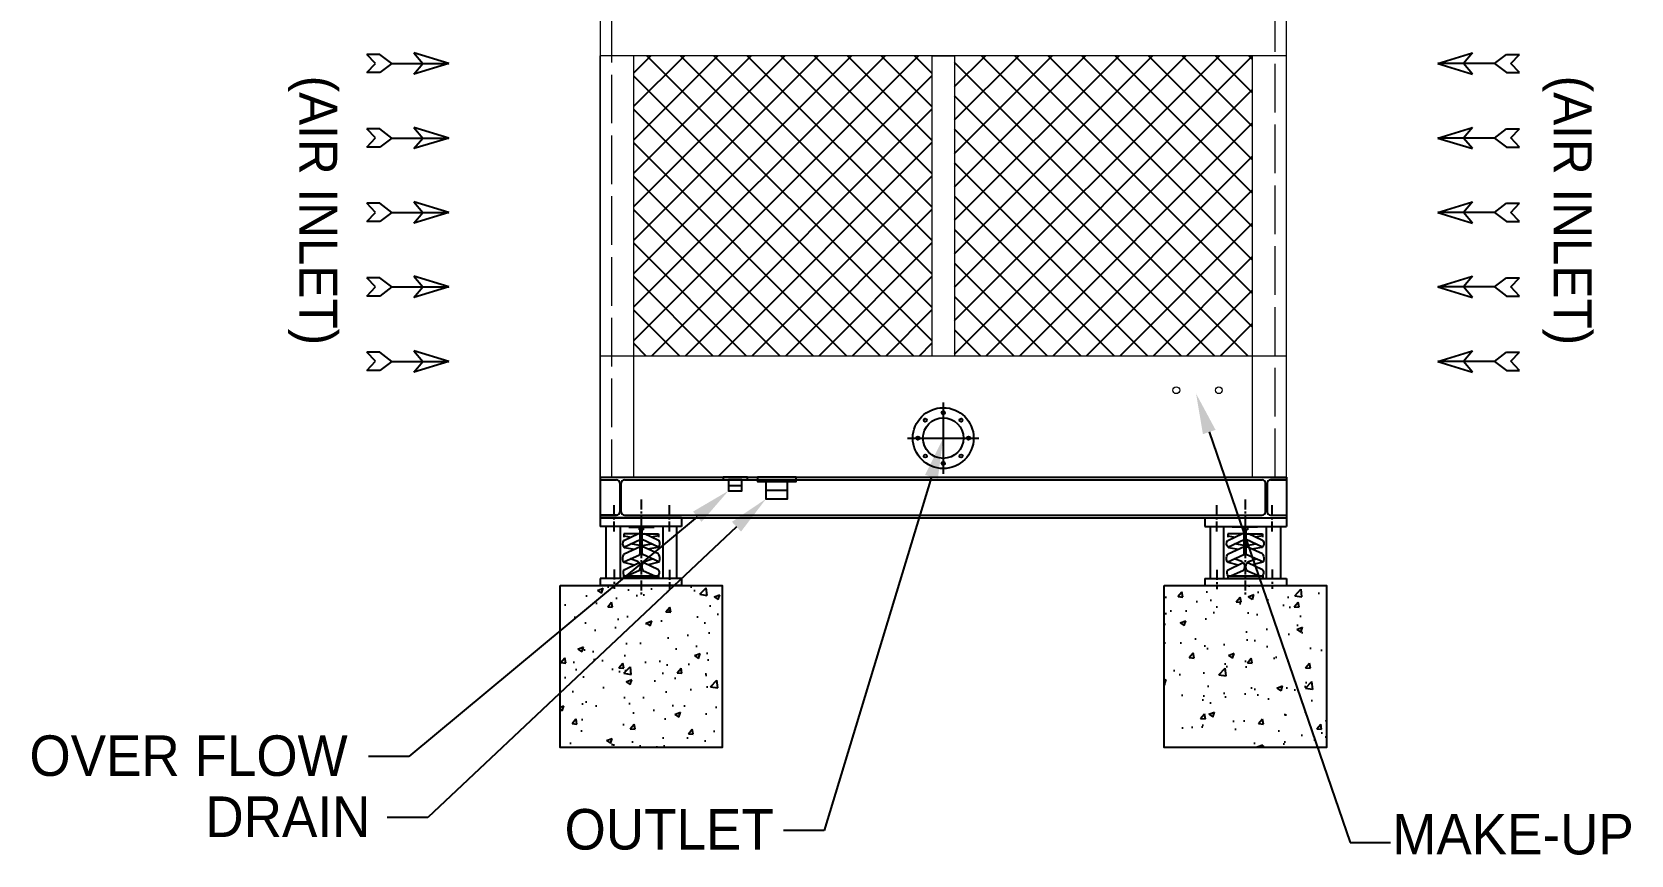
# Model space of a CAD drawing. Header units: millimetres. Extents: x 123490 to 162203, y 41590 to 62385.
# Drawn here: x 145946 to 151863, y 46068 to 49114 of the extents above; entities that cross this region are included whole.
import ezdxf
from ezdxf import colors
from ezdxf.entities.mleader import LeaderData, LeaderLine
from ezdxf.enums import TextEntityAlignment as Align
from ezdxf.math import Vec2, Vec3

# ---------------------------------------------------------------- set-up
doc = ezdxf.new("R2010")
doc.units = ezdxf.units.MM
doc.header["$LTSCALE"] = 30
doc.header["$MEASUREMENT"] = 0
doc.linetypes.add('CENTER', pattern=[2, 1.25, -0.25, 0.25, -0.25])
doc.linetypes.add('DASHED', pattern=[15, 12, -3])
doc.layers.get('0').update_dxf_attribs({"linetype": 'CONTINUOUS'})
for name, color, linetype in [('4', 2, 'CONTINUOUS'), ('center', 1, 'CENTER'), ('L1_', 7, 'CONTINUOUS'), ('냉각탑_dim', 1, 'CONTINUOUS'), ('냉각탑_text', 3, 'CONTINUOUS'), ('냉각탑_기초', 23, 'CONTINUOUS'), ('냉각탑_찬넬방진', 1, 'CONTINUOUS')]:
    doc.layers.add(name, color=color, linetype=linetype)
doc.styles.get("Standard").update_dxf_attribs({"font": ''})
doc.styles.add('돋움', font='')
doc.styles.get('Standard').set_extended_font_data('Dotum')
doc.styles.get('돋움').set_extended_font_data('Dotum')

# ---------------------------------------------------------------- blocks, each defined once
blk = doc.blocks.new('화살표 IN OUT')
at = {"layer": '냉각탑_dim'}
for p, q in [((-322.7, 43), (-383.9, 43)), ((-343.1, 0.5), (-383.9, 43)), ((-383.9, -43), (-343.1, 0.5)), ((-266.4, 0), (-322.7, 43)), ((-266.4, 0), (-322.7, -43)), ((-266.4, 0), (0, 0)), ((-163.5, 50), (-121.5, 0)), ((0, 0), (-163.5, 50)), ((-163.5, -50), (-121.5, 0)), ((0, 0), (-163.5, -50)), ((-322.7, -43), (-383.9, -43))]:
    blk.add_line(p, q, dxfattribs=at)
blk = doc.blocks.new('fsadvwefvwefv')
at = {"layer": '4', "color": 3, "linetype": 'CENTER'}
blk.add_line((147940.1, 26677.4), (147940.1, 26324.4), dxfattribs=at)
at = {"layer": 'L1_', "color": 1, "linetype": 'CENTER'}
for p, q in [((147840.9, 26558.3), (147840.9, 26657)), ((148045.2, 26558.3), (148045.2, 26657)), ((147840.9, 26417.8), (147840.9, 26345.8)), ((148045.2, 26416.6), (148045.2, 26344.6))]:
    blk.add_line(p, q, dxfattribs=at)
at = {"layer": 'L1_', "color": 2, "linetype": 'Continuous'}
for p, q in [((147788, 26609.2), (147788, 26576.9)), ((148089.4, 26609.2), (147788, 26609.2)), ((148089.4, 26576.9), (147788, 26576.9)), ((147862.9, 26576.9), (147810.1, 26576.9)), ((147810.1, 26576.9), (147810.1, 26384.7)), ((147862.9, 26576.9), (147862.9, 26384.7)), ((147894.9, 26576.9), (147894.9, 26574.6)), ((147894.9, 26574.6), (147988.3, 26574.6)), ((147932.6, 26574.6), (147932.6, 26564.7)), ((147947.7, 26574.6), (147947.7, 26564.7)), ((147988.3, 26576.9), (147988.3, 26574.6)), ((148070.8, 26576.9), (148020.9, 26576.9)), ((148020.9, 26576.9), (148020.9, 26384.1)), ((148070.8, 26576.9), (148070.8, 26384.1)), ((148089.4, 26609.2), (148089.4, 26576.9)), ((147876, 26549.6), (147876, 26538)), ((147936.4, 26549.6), (147876, 26549.6)), ((147876, 26542.8), (147903.1, 26538.1)), ((147876.3, 26501.1), (147936.4, 26528.9)), ((147876.5, 26525.8), (147928, 26549.6)), ((147936.3, 26506.3), (147900.9, 26512.5)), ((147932.6, 26564.7), (147947.7, 26564.7)), ((147934.6, 26549.6), (147936.4, 26549.6)), ((147936.4, 26476), (147936.4, 26564.7)), ((147943.9, 26476.3), (147943.9, 26564.7)), ((148004.6, 26501.1), (147943.9, 26529.1)), ((147943.9, 26506.2), (147979.4, 26512.4)), ((147944.5, 26549.6), (148004.9, 26549.6)), ((148004.4, 26525.8), (147952.8, 26549.6)), ((148004.9, 26542.8), (147977.8, 26538.1)), ((148004.9, 26549.6), (148004.9, 26538)), ((147810.1, 26485.7), (147810.1, 26384.7)), ((147862.9, 26485.7), (147862.9, 26384.7)), ((147875.7, 26445.7), (147934.3, 26472.7)), ((147876.8, 26475.3), (147936.4, 26502.7)), ((147879, 26499.3), (147915.4, 26493)), ((147927.8, 26447.6), (147899.7, 26456.8)), ((147943.9, 26476.2), (147936.4, 26476.2)), ((148004, 26475.3), (147943.9, 26503)), ((148005.2, 26445.7), (147946, 26473)), ((147953.1, 26447.6), (147981.2, 26456.8)), ((148001.9, 26499.3), (147965.5, 26493)), ((148020.9, 26485.7), (148020.9, 26384.7)), ((148070.8, 26485.7), (148070.8, 26384.7)), ((147875.4, 26396.3), (147875.4, 26384.7)), ((148003.2, 26392.8), (147875.4, 26392.8)), ((147875.5, 26445.5), (147914.6, 26434.6)), ((147876, 26392.8), (148004.3, 26392.8)), ((147876.9, 26417.2), (147930.7, 26442)), ((147877.7, 26392.8), (148004.9, 26392.8)), ((148004.9, 26392.8), (147879.5, 26392.8)), ((147933.9, 26414.5), (147886.9, 26392.8)), ((147947, 26414.5), (147993.9, 26392.8)), ((148004, 26417.2), (147950.1, 26442)), ((148005.4, 26445.5), (147966.3, 26434.6)), ((148004.9, 26395.3), (148004.9, 26384.7)), ((148089.4, 26384.7), (147788, 26384.7)), ((147788, 26384.7), (147788, 26359.2)), ((148089.4, 26359.2), (147788, 26359.2)), ((148089.4, 26384.7), (148089.4, 26359.2))]:
    blk.add_line(p, q, dxfattribs=at)
for centre, radius, start, end in [((147889.6, 26513.6), 18.3, 142.45543, 226.94665), ((147878, 26522.5), 3.63, 114.73951, 142.45543), ((147991.3, 26513.6), 18.3, 313.05335, 37.54457), ((148002.9, 26522.5), 3.63, 37.54457, 65.26049), ((147902.6, 26458.4), 31.4, 150.84062, 199.72602), ((147878.4, 26472), 3.63, 114.73953, 150.84062), ((147879.6, 26502.9), 3.63, 226.94665, 260.13418), ((147932.7, 26476), 3.63, 294.7395, 0), ((147947.6, 26476.3), 3.63, 180, 245.2605), ((148001.3, 26502.9), 3.63, 279.86582, 313.05335), ((148002.5, 26472), 3.63, 29.15939, 65.26047), ((147978.2, 26458.4), 31.4, 340.274, 29.15939), ((147894.4, 26406.2), 21.4, 154.25642, 218.82195), ((147876.5, 26449), 3.63, 199.72602, 254.38905), ((147878.4, 26413.9), 3.63, 114.73955, 154.25642), ((147926.7, 26444.1), 3.63, 294.73955, 71.89175), ((147932.3, 26438.7), 3.63, 22.26307, 114.73955), ((147908.5, 26429), 29.3, 330.13713, 22.26307), ((147972.3, 26429), 29.3, 157.73693, 209.86287), ((147948.6, 26438.7), 3.63, 65.26045, 157.73693), ((147954.2, 26444.1), 3.63, 108.10826, 245.26045), ((147986.5, 26406.2), 21.4, 321.17805, 25.74358), ((148002.5, 26413.9), 3.63, 25.74358, 65.26045), ((148004.4, 26449), 3.63, 285.61097, 340.274)]:
    blk.add_arc(centre, radius, start, end, dxfattribs=at)
at = {"layer": '냉각탑_기초', "ltscale": 30}
blk.add_line((147980, 26355.5), (147980, 26355.5), dxfattribs=at)
blk = doc.blocks.new('A$C05CA400C')
at = {"layer": '냉각탑_기초', "ltscale": 30}
h = blk.add_hatch(dxfattribs=at)
h.set_pattern_fill('AR-CONC', color=256, scale=30, style=0)
h.set_pattern_definition([(50, (-16569.06, -4991.66), (215.178, -18.8256), [22.5, -247.5]), (355, (-16569.06, -4991.66), (-41.6254, 225.6576), [18, -198]), (100.4514, (-16551.13, -4993.23), (173.5528, 206.8319), [19.122, -210.3426]), (46.1842, (-16569.06, -4931.66), (320.1723, -49.6557), [33.75, -371.25]), (96.6356, (-16542.38, -4935.8), (280.399, 292.2354), [28.683, -315.514]), (351.1842, (-16569.06, -4931.66), (280.3986, 292.2356), [27, -297]), (21, (-16539.06, -4946.66), (179.0721, -120.7857), [22.5, -247.5]), (326, (-16539.06, -4946.66), (72.9946, 217.545), [18, -198]), (71.4514, (-16524.13, -4956.72), (252.0668, 96.7591), [19.122, -210.3426]), (37.5, (-16569.06, -4991.66), (3.64796, 99.86816), [0, -195.6, 0, -201, 0, -198.75]), (7.5, (-16569.06, -4991.66), (78.92086, 118.3235), [0, -114.6, 0, -191.1, 0, -75.75]), (327.5, (-16635.96, -4991.66), (160.14673, -6.76646), [0, -75, 0, -234, 0, -310.5]), (317.5, (-16665.96, -4991.66), (174.9559, 30.0315), [0, -97.5, 0, -155.4, 0, -220.5])])
h.paths.add_polyline_path([(0, 600), (600, 600), (600, 0), (0, 0)])
blk.add_lwpolyline([(0, 600), (600, 600), (600, 0), (0, 0)], close=True, dxfattribs=at)

msp = doc.modelspace()

# ---------------------------------------------------------------- hatches: boundary and pattern name
at = {"ltscale": 500}
h = msp.add_hatch(dxfattribs=at)
h.set_pattern_fill('ANSI37', color=256, scale=700)
h.set_pattern_definition([(45, (-46605.445, 40665.58), (-61.871843, 61.871843), []), (135, (-46605.445, 40665.58), (-61.871843, -61.871843), [])])
h.paths.add_polyline_path([(148173, 49025.7), (148173, 48470.7), (148173, 47915.7), (149276, 47915.7), (149276, 49025.7)])
h.paths.add_polyline_path([(150463, 47915.7), (150463, 49025.7), (149360, 49025.7), (149360, 47915.7)])

# ---------------------------------------------------------------- linework, layer by layer
at = {"lineweight": 18, "ltscale": 500}
for p, q in [((148048, 51205.7), (148048, 47465.7)), ((150588, 47465.7), (150588, 51205.7)), ((150588, 49025.7), (148048, 49025.7)), ((148048, 47465.7), (148048, 49025.7)), ((148173, 47465.7), (148173, 49025.7)), ((149276, 49025.7), (149360, 49025.7)), ((149276, 49025.7), (149276, 47915.7)), ((149360, 49025.7), (149360, 47915.7)), ((150463, 47465.7), (150463, 49025.7)), ((148048, 47915.7), (149276, 47915.7)), ((149276, 47915.7), (149360, 47915.7)), ((149360, 47915.7), (150588, 47915.7)), ((148048, 47465.7), (150588, 47465.7))]:
    msp.add_line(p, q, dxfattribs=at)
at = {"color": 5, "linetype": 'DASHED', "lineweight": 9, "ltscale": 0.5}
for p, q in [((148090, 51205.7), (148090, 47465.7)), ((150546, 47465.7), (150546, 51205.7))]:
    msp.add_line(p, q, dxfattribs=at)
at = {"color": 3}
for p, q in [((148523.4, 47435.7), (148573.4, 47435.7)), ((148662.2, 47417.7), (148742.2, 47417.7))]:
    msp.add_line(p, q, dxfattribs=at)
for points in [[(148503.4, 47465.7), (148503.4, 47455.7), (148593.4, 47455.7), (148593.4, 47465.7)], [(148523.4, 47455.7), (148523.4, 47415.7), (148573.4, 47415.7), (148573.4, 47455.7)], [(148630.2, 47465.7), (148630.2, 47449.7), (148774.2, 47449.7), (148774.2, 47465.7)], [(148662.2, 47449.7), (148662.2, 47385.7), (148742.2, 47385.7), (148742.2, 47449.7)]]:
    msp.add_lwpolyline(points, close=True, dxfattribs=at)
at = {"lineweight": 18, "ltscale": 500}
for centre in [(150180.5, 47787.7), (150338, 47787.7)]:
    msp.add_circle(centre, 12.5, dxfattribs=at)
at = {"color": 3}
for centre, radius in [((149318, 47610.7), 112.5), ((149318, 47704.5), 6), ((149318, 47610.7), 75), ((149251.7, 47677), 6), ((149384.3, 47677), 6), ((149224.3, 47610.7), 6), ((149411.8, 47610.7), 6), ((149251.7, 47544.4), 6), ((149318, 47517), 6), ((149384.3, 47544.4), 6)]:
    msp.add_circle(centre, radius, dxfattribs=at)
at = {"layer": 'center', "linetype": 'CENTER', "ltscale": 50}
for p, q in [((149318, 47742.7), (149318, 47478.7)), ((149186, 47610.7), (149450, 47610.7))]:
    msp.add_line(p, q, dxfattribs=at)
at = {"layer": '냉각탑_찬넬방진', "ltscale": 500}
for p, q in [((148048, 47465.7), (148048, 47315.7)), ((148048, 47465.7), (150588, 47465.7)), ((148048, 47456), (148108.9, 47456)), ((148048, 47456), (148108.9, 47456)), ((148048, 47456), (148108.9, 47456)), ((148138.9, 47456), (150498.5, 47456)), ((150528.5, 47456), (150588, 47456)), ((150528.5, 47456), (150588, 47456)), ((150528.5, 47456), (150588, 47456)), ((148048, 47325.5), (148108.9, 47325.5)), ((148048, 47325.5), (148108.9, 47325.5)), ((148048, 47315.7), (150588, 47315.7)), ((148138.9, 47325.5), (150498.5, 47325.5)), ((150528.5, 47325.5), (150588, 47325.5)), ((150528.5, 47325.5), (150588, 47325.5)), ((150528.5, 47325.5), (150588, 47325.5))]:
    msp.add_line(p, q, dxfattribs=at)
at = {"layer": '냉각탑_찬넬방진'}
for p, q in [((148049.4, 47456), (148109.4, 47456)), ((150588, 47456), (150528.5, 47456)), ((150588, 47465.7), (150588, 47315.7)), ((148120.9, 47444), (148120.9, 47337.5)), ((148126.9, 47337.5), (148126.9, 47444)), ((150510.5, 47337.5), (150510.5, 47444)), ((150516.5, 47444), (150516.5, 47337.5)), ((148108.9, 47325.5), (148048.9, 47325.5)), ((150528.5, 47325.5), (150588, 47325.5))]:
    msp.add_line(p, q, dxfattribs=at)
for centre, start, end in [((148108.9, 47444), 0, 90), ((148138.9, 47444), 90, 180), ((150498.5, 47444), 0, 90), ((150528.5, 47444), 90, 180), ((148108.9, 47337.5), 270, 0), ((148138.9, 47337.5), 180, 270), ((150498.5, 47337.5), 270, 0), ((150528.5, 47337.5), 180, 270)]:
    msp.add_arc(centre, 12, start, end, dxfattribs=at)

# ---------------------------------------------------------------- block references
msp.add_blockref('fsadvwefvwefv', (260, 20706.5))
at = {"xscale": -1}
msp.add_blockref('fsadvwefvwefv', (298376, 20706.5), dxfattribs=at)
at = {"ltscale": 500}
for p in [(147900.1, 46465.7), (150135.9, 46465.7)]:
    msp.add_blockref('A$C05CA400C', p, dxfattribs=at)
at = {"layer": '냉각탑_dim'}
for p, xscale, yscale, zscale in [((147488, 48997), 0.7875000000021828, 0.7875000000021828, 0.7875000000021828), ((151148, 48997), -0.7875000000021828, 0.7874999999985448, 0.7875), ((147488, 48721.3), 0.7875000000021828, 0.7875000000021828, 0.7875000000021828), ((151148, 48721.3), -0.7875000000021828, 0.7874999999985448, 0.7875), ((147488, 48445.7), 0.7875000000021828, 0.7875000000021828, 0.7875000000021828), ((151148, 48445.7), -0.7875000000021828, 0.7874999999985448, 0.7875), ((147488, 48170.1), 0.7875000000021828, 0.7875000000021828, 0.7875000000021828), ((151148, 48170.1), -0.7875000000021828, 0.7874999999985448, 0.7875), ((147488, 47894.5), 0.7875000000021828, 0.7875000000021828, 0.7875000000021828), ((151148, 47894.5), -0.7875000000021828, 0.7874999999985448, 0.7875)]:
    msp.add_blockref('화살표 IN OUT', p, dxfattribs=dict(at, xscale=xscale, yscale=yscale, zscale=zscale))

# ---------------------------------------------------------------- texts
at = {"layer": '냉각탑_text', "style": '돋움'}
for p in [(147005.7, 48453.3), (151647.4, 48453.3)]:
    msp.add_text('(AIR INLET)', height=140, rotation=270, dxfattribs=at).set_placement(p, align=Align.MIDDLE_CENTER)
for s, p in [('OVER FLOW', (145936.8, 46435.5)), ('DRAIN', (146587.8, 46209.5)), ('MAKE-UP', (150979.4, 46144.9))]:
    msp.add_text(s, height=150, dxfattribs=at).set_placement(p, align=Align.MIDDLE_LEFT)
msp.add_text('OUTLET', height=150, dxfattribs=at).set_placement((148690.9, 46163), align=Align.MIDDLE_RIGHT)

# ---------------------------------------------------------------- leaders
at = {"layer": '냉각탑_dim'}
ml = msp.add_multileader_mtext('Standard', dxfattribs=at)
ml.set_content('')
ml.set_leader_properties(color=256)
ml.build(insert=Vec2(0, 0))
ml.multileader.update_dxf_attribs({"text_right_attachment_type": 6, "dogleg_length": 5, "arrow_head_size": 150, "scale": 30})
ctx = ml.context
ctx.base_point, ctx.scale, ctx.char_height, ctx.arrow_head_size, ctx.landing_gap_size, ctx.plane_origin = Vec3(150973.6, 46113.8), 30, 5.4, 150, 2.7, Vec3(150162.5, 47580.5)
ctx.right_attachment = 6
notes = []
notes.append((ctx, [(0, (1, 1, 0), (150823.6, 46113.8), (1, 0), 150, [(0, [(150253.7, 47775.2)], 0, [])])]))
ctx.mtext, ml.multileader.dxf.content_type = None, 0
ml = msp.add_multileader_mtext('Standard', dxfattribs=at)
ml.set_content('')
ml.set_leader_properties(color=256)
ml.build(insert=Vec2(0, 0))
ml.multileader.update_dxf_attribs({"text_right_attachment_type": 6, "dogleg_length": 5, "arrow_head_size": 150, "scale": 30})
ctx = ml.context
ctx.base_point, ctx.scale, ctx.char_height, ctx.arrow_head_size, ctx.landing_gap_size, ctx.plane_origin = Vec3(148727.2, 46158.3), 30, 5.4, 150, 2.7, Vec3(149407, 47622.8)
ctx.right_attachment = 6
notes.append((ctx, [(0, (1, 1, 0), (148877.2, 46158.3), (-1, 0), 150, [(0, [(149318, 47610.7)], 0, [])])]))
ctx.mtext, ml.multileader.dxf.content_type = None, 0
ml = msp.add_multileader_mtext('Standard', dxfattribs=at)
ml.set_content('')
ml.set_leader_properties(color=256)
ml.build(insert=Vec2(0, 0))
ml.multileader.update_dxf_attribs({"text_right_attachment_type": 6, "dogleg_length": 5, "arrow_head_size": 150, "scale": 30})
ctx = ml.context
ctx.base_point, ctx.scale, ctx.char_height, ctx.arrow_head_size, ctx.landing_gap_size, ctx.plane_origin = Vec3(147191, 46432.2), 30, 5.4, 150, 2.7, Vec3(147119.6, 46825.8)
ctx.right_attachment, ctx.text_align_type = 6, 2
notes.append((ctx, [(0, (1, 1, 0), (147341, 46432.2), (-1, 0), 150, [(0, [(148523.4, 47415.7)], 0, [])])]))
ctx.mtext, ml.multileader.dxf.content_type = None, 0
ml = msp.add_multileader_mtext('Standard', dxfattribs=at)
ml.set_content('')
ml.set_leader_properties(color=256)
ml.build(insert=Vec2(0, 0))
ml.multileader.update_dxf_attribs({"text_right_attachment_type": 6, "dogleg_length": 5, "arrow_head_size": 150, "scale": 30})
ctx = ml.context
ctx.base_point, ctx.scale, ctx.char_height, ctx.arrow_head_size, ctx.landing_gap_size, ctx.plane_origin = Vec3(147260.6, 46206.2), 30, 5.4, 150, 2.7, Vec3(147319.6, 46825.8)
ctx.right_attachment, ctx.text_align_type = 6, 2
notes.append((ctx, [(0, (1, 1, 0), (147410.6, 46206.2), (-1, 0), 150, [(0, [(148662.2, 47385.7)], 0, [])])]))
ctx.mtext, ml.multileader.dxf.content_type = None, 0
for ctx, leaders in notes:
    for number, flags, end, landing, length, lines in leaders:
        leader = LeaderData()
        leader.index, (leader.has_last_leader_line, leader.has_dogleg_vector, leader.attachment_direction) = number, flags
        leader.last_leader_point, leader.dogleg_vector, leader.dogleg_length = Vec3(end), Vec3(landing), length
        for number, points, colour, breaks in lines:
            line = LeaderLine()
            line.index, line.vertices, line.color, line.breaks = number, Vec3.list(points), colors.encode_raw_color(colour), breaks
            leader.lines.append(line)
        ctx.leaders.append(leader)

doc.saveas('drawing.dxf')
